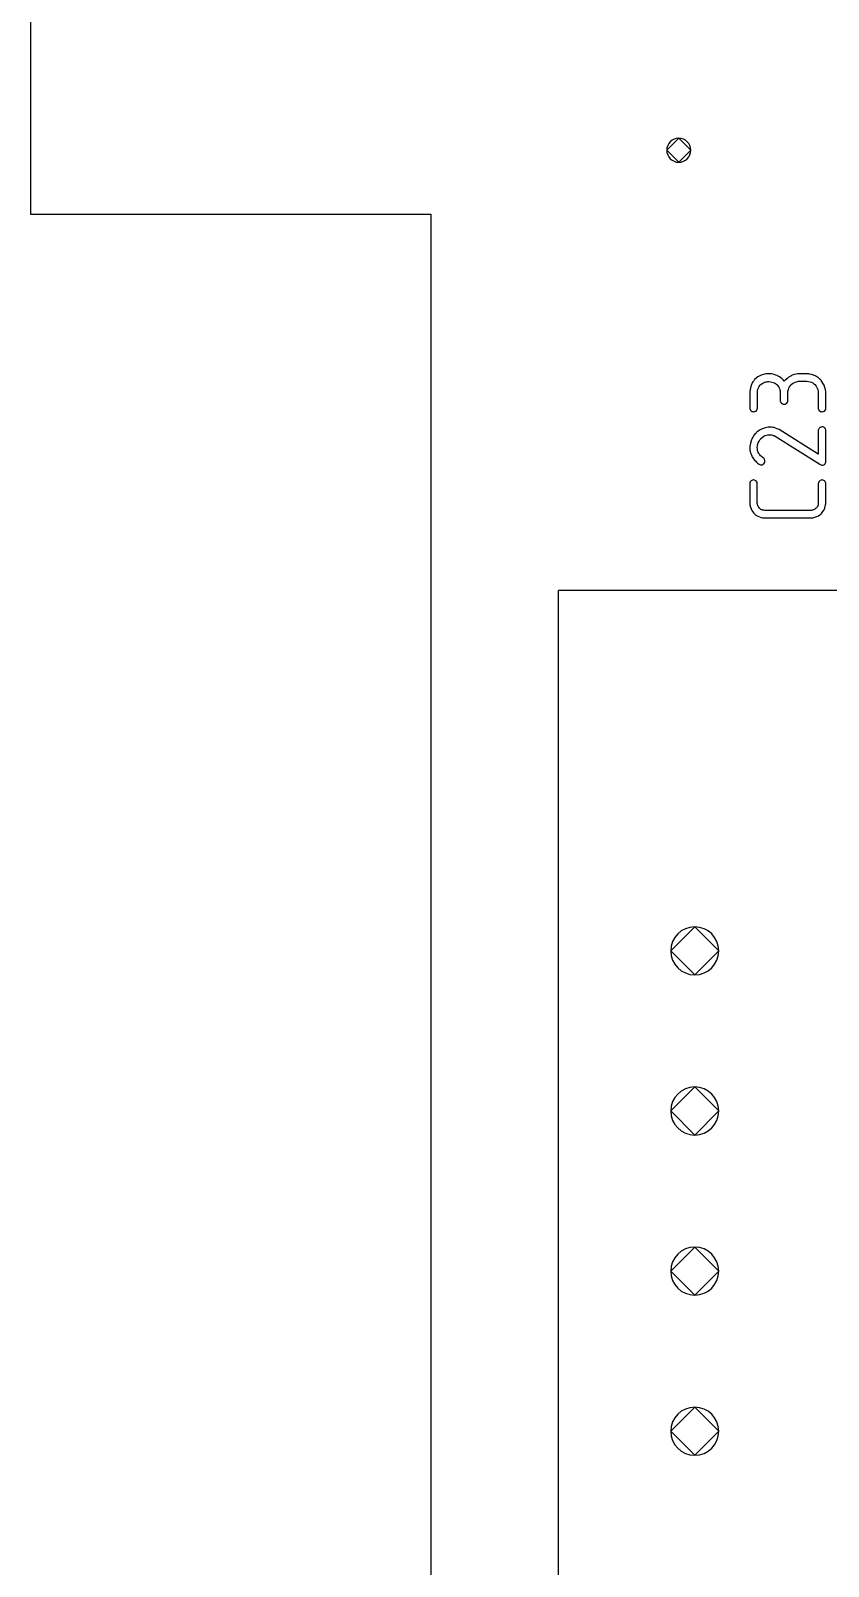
# Model space of a CAD drawing. Header units: inches. Extents: x 0 to 594, y -420 to 0.
# Drawn here: x 156.56 to 166.53, y -100.47 to -81.29 of the extents above; entities that cross this region are included whole.
import ezdxf

# ---------------------------------------------------------------- set-up
doc = ezdxf.new("R2010")
doc.units = ezdxf.units.IN
doc.header["$MEASUREMENT"] = 0

msp = doc.modelspace()

# ---------------------------------------------------------------- linework, layer by layer
at = {"color": 18, "true_color": 0x000000}
for p, q in [((156.562, -26.083), (156.562, -83.583)), ((164.662, -82.633), (164.512, -82.783)), ((164.812, -82.783), (164.662, -82.633)), ((164.512, -82.783), (164.662, -82.933)), ((164.662, -82.933), (164.812, -82.783)), ((156.562, -83.583), (161.562, -83.583)), ((161.562, -83.583), (161.562, -113.583)), ((165.569, -85.72), (165.559, -85.749)), ((165.581, -85.69), (165.569, -85.72)), ((165.59, -85.676), (165.581, -85.69)), ((165.6, -85.662), (165.59, -85.676)), ((165.611, -85.648), (165.6, -85.662)), ((165.624, -85.635), (165.611, -85.648)), ((165.625, -85.634), (165.624, -85.635)), ((165.626, -85.632), (165.625, -85.634)), ((165.631, -85.629), (165.626, -85.632)), ((165.636, -85.625), (165.631, -85.629)), ((165.65, -85.615), (165.636, -85.625)), ((165.669, -85.604), (165.65, -85.615)), ((165.666, -85.734), (165.674, -85.722)), ((165.693, -85.594), (165.669, -85.604)), ((165.674, -85.722), (165.681, -85.714)), ((165.681, -85.714), (165.687, -85.708)), ((165.687, -85.708), (165.688, -85.707)), ((165.688, -85.707), (165.704, -85.696)), ((165.721, -85.584), (165.693, -85.594)), ((165.704, -85.696), (165.721, -85.687)), ((165.752, -85.577), (165.721, -85.584)), ((165.721, -85.687), (165.736, -85.681)), ((165.736, -85.681), (165.752, -85.677)), ((165.769, -85.574), (165.752, -85.577)), ((165.752, -85.677), (165.766, -85.674)), ((165.766, -85.674), (165.776, -85.673)), ((165.787, -85.574), (165.769, -85.574)), ((165.776, -85.673), (165.783, -85.673)), ((165.783, -85.673), (165.786, -85.673)), ((165.786, -85.673), (165.807, -85.674)), ((165.79, -85.574), (165.787, -85.574)), ((165.797, -85.574), (165.79, -85.574)), ((165.808, -85.576), (165.797, -85.574)), ((165.807, -85.674), (165.827, -85.679)), ((165.822, -85.577), (165.808, -85.576)), ((165.839, -85.581), (165.822, -85.577)), ((165.827, -85.679), (165.844, -85.684)), ((165.856, -85.586), (165.839, -85.581)), ((165.844, -85.684), (165.858, -85.69)), ((165.876, -85.591), (165.856, -85.586)), ((165.858, -85.69), (165.87, -85.697)), ((165.87, -85.697), (165.879, -85.703)), ((165.894, -85.598), (165.876, -85.591)), ((165.879, -85.703), (165.884, -85.707)), ((165.884, -85.707), (165.886, -85.708)), ((165.886, -85.708), (165.901, -85.724)), ((165.896, -85.6), (165.894, -85.598)), ((165.903, -85.603), (165.896, -85.6)), ((165.901, -85.724), (165.911, -85.742)), ((165.911, -85.608), (165.903, -85.603)), ((165.922, -85.615), (165.911, -85.608)), ((165.937, -85.625), (165.922, -85.615)), ((165.951, -85.636), (165.937, -85.625)), ((165.966, -85.65), (165.951, -85.636)), ((165.98, -85.667), (165.966, -85.65)), ((165.982, -85.666), (165.98, -85.667)), ((165.986, -85.66), (165.982, -85.666)), ((165.993, -85.653), (165.986, -85.66)), ((166.003, -85.645), (165.993, -85.653)), ((166.014, -85.634), (166.003, -85.645)), ((166.028, -85.624), (166.014, -85.634)), ((166.044, -85.612), (166.028, -85.624)), ((166.062, -85.603), (166.044, -85.612)), ((166.047, -85.739), (166.054, -85.727)), ((166.054, -85.727), (166.061, -85.718)), ((166.061, -85.718), (166.066, -85.713)), ((166.065, -85.601), (166.062, -85.603)), ((166.07, -85.598), (166.065, -85.601)), ((166.066, -85.713), (166.068, -85.711)), ((166.068, -85.711), (166.085, -85.697)), ((166.08, -85.594), (166.07, -85.598)), ((166.094, -85.588), (166.08, -85.594)), ((166.085, -85.697), (166.101, -85.687)), ((166.11, -85.584), (166.094, -85.588)), ((166.101, -85.687), (166.118, -85.679)), ((166.128, -85.58), (166.11, -85.584)), ((166.118, -85.679), (166.134, -85.674)), ((166.148, -85.576), (166.128, -85.58)), ((166.134, -85.674), (166.148, -85.672)), ((166.169, -85.574), (166.148, -85.576)), ((166.148, -85.672), (166.159, -85.669)), ((166.159, -85.669), (166.166, -85.669)), ((166.166, -85.669), (166.169, -85.669)), ((166.264, -85.574), (166.169, -85.574)), ((166.169, -85.669), (166.264, -85.669)), ((166.265, -85.574), (166.264, -85.574)), ((166.264, -85.669), (166.285, -85.67)), ((166.268, -85.574), (166.265, -85.574)), ((166.273, -85.574), (166.268, -85.574)), ((166.281, -85.576), (166.273, -85.574)), ((166.288, -85.576), (166.281, -85.576)), ((166.285, -85.67), (166.304, -85.676)), ((166.297, -85.579), (166.288, -85.576)), ((166.321, -85.583), (166.297, -85.579)), ((166.304, -85.676), (166.321, -85.681)), ((166.347, -85.591), (166.321, -85.583)), ((166.321, -85.681), (166.337, -85.69)), ((166.337, -85.69), (166.348, -85.697)), ((166.375, -85.604), (166.347, -85.591)), ((166.348, -85.697), (166.358, -85.704)), ((166.358, -85.704), (166.364, -85.71)), ((166.364, -85.71), (166.365, -85.711)), ((166.365, -85.711), (166.379, -85.728)), ((166.389, -85.612), (166.375, -85.604)), ((166.379, -85.728), (166.389, -85.745)), ((166.403, -85.621), (166.389, -85.612)), ((166.417, -85.632), (166.403, -85.621)), ((166.431, -85.645), (166.417, -85.632)), ((166.433, -85.646), (166.431, -85.645)), ((166.434, -85.648), (166.433, -85.646)), ((166.437, -85.652), (166.434, -85.648)), ((166.443, -85.658), (166.437, -85.652)), ((166.452, -85.672), (166.443, -85.658)), ((166.465, -85.693), (166.452, -85.672)), ((166.478, -85.717), (166.465, -85.693)), ((166.489, -85.745), (166.478, -85.717)), ((165.552, -85.794), (165.55, -85.801)), ((165.55, -85.801), (165.55, -86.011)), ((165.55, -85.801), (165.55, -85.801)), ((165.553, -85.784), (165.552, -85.794)), ((165.555, -85.773), (165.553, -85.784)), ((165.559, -85.749), (165.555, -85.773)), ((165.645, -85.813), (165.646, -85.789)), ((165.645, -86.006), (165.645, -85.813)), ((165.646, -85.789), (165.652, -85.767)), ((165.652, -85.767), (165.659, -85.749)), ((165.659, -85.749), (165.666, -85.734)), ((165.911, -85.742), (165.92, -85.759)), ((165.92, -85.759), (165.925, -85.776)), ((165.925, -85.776), (165.928, -85.79)), ((165.928, -85.79), (165.929, -85.801)), ((165.929, -85.801), (165.931, -85.81)), ((165.931, -85.81), (165.931, -85.916)), ((165.931, -85.916), (165.934, -85.923)), ((165.934, -85.923), (165.939, -85.934)), ((166.02, -85.931), (166.024, -85.92)), ((166.024, -85.92), (166.025, -85.911)), ((166.025, -85.813), (166.027, -85.791)), ((166.025, -85.911), (166.025, -85.813)), ((166.027, -85.791), (166.032, -85.772)), ((166.032, -85.772), (166.038, -85.753)), ((166.038, -85.753), (166.047, -85.739)), ((166.389, -85.745), (166.396, -85.762)), ((166.396, -85.762), (166.4, -85.777)), ((166.4, -85.777), (166.403, -85.791)), ((166.403, -85.791), (166.406, -85.803)), ((166.406, -85.803), (166.406, -86.011)), ((166.498, -85.777), (166.489, -85.745)), ((166.499, -85.794), (166.498, -85.777)), ((166.5, -85.813), (166.499, -85.794)), ((166.5, -86.006), (166.5, -85.813)), ((165.55, -86.011), (165.553, -86.018)), ((165.553, -86.018), (165.557, -86.028)), ((165.557, -86.028), (165.563, -86.035)), ((165.563, -86.035), (165.564, -86.038)), ((165.564, -86.038), (165.566, -86.038)), ((165.566, -86.038), (165.577, -86.045)), ((165.577, -86.045), (165.588, -86.048)), ((165.588, -86.048), (165.595, -86.049)), ((165.595, -86.049), (165.597, -86.049)), ((165.597, -86.049), (165.598, -86.049)), ((165.598, -86.049), (165.612, -86.048)), ((165.612, -86.048), (165.622, -86.044)), ((165.622, -86.044), (165.629, -86.04)), ((165.629, -86.04), (165.632, -86.038)), ((165.632, -86.038), (165.639, -86.027)), ((165.639, -86.027), (165.643, -86.016)), ((165.643, -86.016), (165.645, -86.006)), ((165.939, -85.934), (165.945, -85.941)), ((165.945, -85.941), (165.946, -85.944)), ((165.946, -85.944), (165.948, -85.944)), ((165.948, -85.944), (165.959, -85.951)), ((165.959, -85.951), (165.969, -85.954)), ((165.969, -85.954), (165.976, -85.955)), ((165.976, -85.955), (165.977, -85.955)), ((165.977, -85.955), (165.979, -85.955)), ((165.979, -85.955), (165.992, -85.954)), ((165.992, -85.954), (166.003, -85.948)), ((166.003, -85.948), (166.01, -85.944)), ((166.01, -85.944), (166.011, -85.942)), ((166.011, -85.942), (166.013, -85.942)), ((166.013, -85.942), (166.02, -85.931)), ((166.406, -86.011), (166.409, -86.018)), ((166.409, -86.018), (166.414, -86.03)), ((166.414, -86.03), (166.42, -86.035)), ((166.42, -86.035), (166.421, -86.038)), ((166.421, -86.038), (166.423, -86.038)), ((166.423, -86.038), (166.434, -86.045)), ((166.434, -86.045), (166.444, -86.048)), ((166.444, -86.048), (166.451, -86.049)), ((166.451, -86.049), (166.452, -86.049)), ((166.452, -86.049), (166.454, -86.049)), ((166.454, -86.049), (166.467, -86.048)), ((166.467, -86.048), (166.478, -86.044)), ((166.478, -86.044), (166.485, -86.04)), ((166.485, -86.04), (166.486, -86.038)), ((166.486, -86.038), (166.488, -86.038)), ((166.488, -86.038), (166.495, -86.027)), ((166.495, -86.027), (166.499, -86.016)), ((166.499, -86.016), (166.5, -86.006)), ((165.636, -86.306), (165.631, -86.312)), ((165.643, -86.3), (165.636, -86.306)), ((165.652, -86.295), (165.643, -86.3)), ((165.673, -86.279), (165.652, -86.295)), ((165.698, -86.265), (165.673, -86.279)), ((165.729, -86.254), (165.698, -86.265)), ((165.763, -86.244), (165.729, -86.254)), ((165.781, -86.243), (165.763, -86.244)), ((165.8, -86.241), (165.781, -86.243)), ((165.803, -86.241), (165.8, -86.241)), ((165.81, -86.241), (165.803, -86.241)), ((165.821, -86.243), (165.81, -86.241)), ((165.836, -86.245), (165.821, -86.243)), ((165.853, -86.248), (165.836, -86.245)), ((165.873, -86.254), (165.853, -86.248)), ((165.894, -86.262), (165.873, -86.254)), ((165.917, -86.272), (165.894, -86.262)), ((166.406, -86.579), (165.917, -86.272)), ((166.407, -86.272), (166.406, -86.281)), ((166.406, -86.281), (166.406, -86.579)), ((166.413, -86.261), (166.407, -86.272)), ((166.416, -86.257), (166.413, -86.261)), ((166.421, -86.251), (166.416, -86.257)), ((166.424, -86.248), (166.421, -86.251)), ((166.431, -86.244), (166.424, -86.248)), ((166.441, -86.24), (166.431, -86.244)), ((166.454, -86.237), (166.441, -86.24)), ((166.457, -86.237), (166.454, -86.237)), ((166.464, -86.238), (166.457, -86.237)), ((166.474, -86.243), (166.464, -86.238)), ((166.485, -86.25), (166.474, -86.243)), ((166.488, -86.251), (166.485, -86.25)), ((166.492, -86.258), (166.488, -86.251)), ((166.498, -86.268), (166.492, -86.258)), ((166.499, -86.275), (166.498, -86.268)), ((166.5, -86.283), (166.499, -86.275)), ((166.5, -86.673), (166.5, -86.283)), ((165.55, -86.489), (165.549, -86.496)), ((165.549, -86.496), (165.549, -86.508)), ((165.549, -86.496), (165.549, -86.496)), ((165.552, -86.479), (165.55, -86.489)), ((165.553, -86.468), (165.552, -86.479)), ((165.559, -86.443), (165.553, -86.468)), ((165.567, -86.413), (165.559, -86.443)), ((165.58, -86.381), (165.567, -86.413)), ((165.588, -86.365), (165.58, -86.381)), ((165.598, -86.35), (165.588, -86.365)), ((165.611, -86.334), (165.598, -86.35)), ((165.624, -86.319), (165.611, -86.334)), ((165.625, -86.317), (165.624, -86.319)), ((165.626, -86.316), (165.625, -86.317)), ((165.631, -86.312), (165.626, -86.316)), ((165.643, -86.501), (165.645, -86.475)), ((165.643, -86.506), (165.643, -86.501)), ((165.645, -86.475), (165.648, -86.464)), ((165.648, -86.464), (165.649, -86.455)), ((165.649, -86.455), (165.652, -86.447)), ((165.652, -86.447), (165.655, -86.441)), ((165.655, -86.441), (165.656, -86.437)), ((165.656, -86.436), (165.667, -86.415)), ((165.656, -86.437), (165.656, -86.436)), ((165.667, -86.415), (165.677, -86.399)), ((165.677, -86.399), (165.683, -86.392)), ((165.683, -86.392), (165.686, -86.388)), ((165.686, -86.388), (165.688, -86.385)), ((165.688, -86.385), (165.69, -86.384)), ((165.69, -86.384), (165.707, -86.368)), ((165.707, -86.368), (165.725, -86.355)), ((165.725, -86.355), (165.743, -86.347)), ((165.743, -86.347), (165.759, -86.341)), ((165.759, -86.341), (165.774, -86.338)), ((165.774, -86.338), (165.786, -86.336)), ((165.786, -86.336), (165.793, -86.336)), ((165.793, -86.336), (165.794, -86.336)), ((165.794, -86.336), (165.796, -86.336)), ((165.796, -86.336), (165.808, -86.337)), ((165.808, -86.337), (165.821, -86.338)), ((165.821, -86.338), (165.834, -86.341)), ((165.834, -86.341), (165.844, -86.344)), ((165.844, -86.344), (165.853, -86.348)), ((165.853, -86.348), (165.86, -86.351)), ((165.86, -86.351), (165.866, -86.353)), ((165.866, -86.353), (165.867, -86.354)), ((165.867, -86.354), (166.427, -86.705)), ((165.549, -86.508), (165.55, -86.526)), ((165.55, -86.526), (165.553, -86.544)), ((165.553, -86.544), (165.556, -86.551)), ((165.556, -86.551), (165.557, -86.557)), ((165.557, -86.557), (165.559, -86.56)), ((165.559, -86.56), (165.559, -86.561)), ((165.559, -86.561), (165.566, -86.581)), ((165.566, -86.581), (165.574, -86.599)), ((165.574, -86.599), (165.577, -86.606)), ((165.577, -86.606), (165.58, -86.612)), ((165.58, -86.612), (165.581, -86.615)), ((165.581, -86.615), (165.583, -86.616)), ((165.583, -86.616), (165.595, -86.636)), ((165.595, -86.636), (165.609, -86.654)), ((165.609, -86.654), (165.624, -86.668)), ((165.624, -86.668), (165.636, -86.681)), ((165.636, -86.681), (165.648, -86.692)), ((165.645, -86.513), (165.643, -86.506)), ((165.646, -86.522), (165.645, -86.513)), ((165.648, -86.533), (165.646, -86.522)), ((165.652, -86.544), (165.648, -86.533)), ((165.648, -86.692), (165.657, -86.699)), ((165.656, -86.557), (165.652, -86.544)), ((165.663, -86.57), (165.656, -86.557)), ((165.664, -86.571), (165.663, -86.57)), ((165.667, -86.575), (165.664, -86.571)), ((165.672, -86.581), (165.667, -86.575)), ((165.677, -86.589), (165.672, -86.581)), ((165.686, -86.598), (165.677, -86.589)), ((165.695, -86.608), (165.686, -86.598)), ((165.718, -86.625), (165.695, -86.608)), ((165.719, -86.626), (165.718, -86.625)), ((165.724, -86.629), (165.719, -86.626)), ((165.729, -86.634), (165.724, -86.629)), ((165.727, -86.698), (165.734, -86.687)), ((165.735, -86.643), (165.729, -86.634)), ((165.734, -86.687), (165.738, -86.675)), ((165.739, -86.664), (165.735, -86.643)), ((165.738, -86.675), (165.739, -86.667)), ((165.739, -86.667), (165.739, -86.664)), ((166.491, -86.699), (166.496, -86.689)), ((166.496, -86.689), (166.499, -86.681)), ((166.499, -86.681), (166.5, -86.673)), ((165.657, -86.699), (165.663, -86.704)), ((165.663, -86.704), (165.666, -86.705)), ((165.666, -86.705), (165.677, -86.709)), ((165.677, -86.709), (165.686, -86.712)), ((165.686, -86.712), (165.691, -86.713)), ((165.691, -86.713), (165.693, -86.713)), ((165.693, -86.713), (165.7, -86.712)), ((165.7, -86.712), (165.707, -86.711)), ((165.707, -86.711), (165.717, -86.705)), ((165.717, -86.705), (165.724, -86.701)), ((165.724, -86.701), (165.727, -86.698)), ((166.427, -86.705), (166.441, -86.712)), ((166.441, -86.712), (166.452, -86.715)), ((166.452, -86.715), (166.46, -86.716)), ((166.46, -86.716), (166.462, -86.716)), ((166.462, -86.716), (166.475, -86.713)), ((166.475, -86.713), (166.485, -86.708)), ((166.485, -86.708), (166.491, -86.699)), ((165.55, -86.936), (165.549, -86.945)), ((165.549, -86.945), (165.549, -87.186)), ((165.549, -86.945), (165.549, -86.945)), ((165.556, -86.925), (165.55, -86.936)), ((165.559, -86.921), (165.556, -86.925)), ((165.564, -86.915), (165.559, -86.921)), ((165.567, -86.912), (165.564, -86.915)), ((165.574, -86.908), (165.567, -86.912)), ((165.584, -86.904), (165.574, -86.908)), ((165.597, -86.901), (165.584, -86.904)), ((165.6, -86.901), (165.597, -86.901)), ((165.607, -86.902), (165.6, -86.901)), ((165.617, -86.907), (165.607, -86.902)), ((165.628, -86.914), (165.617, -86.907)), ((165.631, -86.915), (165.628, -86.914)), ((165.635, -86.922), (165.631, -86.915)), ((165.641, -86.933), (165.635, -86.922)), ((165.642, -86.94), (165.641, -86.933)), ((165.643, -86.949), (165.642, -86.94)), ((165.643, -87.194), (165.643, -86.949)), ((166.407, -86.936), (166.406, -86.945)), ((166.406, -86.945), (166.406, -87.187)), ((166.413, -86.926), (166.407, -86.936)), ((166.416, -86.921), (166.413, -86.926)), ((166.421, -86.915), (166.416, -86.921)), ((166.424, -86.912), (166.421, -86.915)), ((166.431, -86.908), (166.424, -86.912)), ((166.441, -86.904), (166.431, -86.908)), ((166.454, -86.901), (166.441, -86.904)), ((166.457, -86.901), (166.454, -86.901)), ((166.464, -86.902), (166.457, -86.901)), ((166.474, -86.907), (166.464, -86.902)), ((166.485, -86.914), (166.474, -86.907)), ((166.488, -86.915), (166.485, -86.914)), ((166.492, -86.922), (166.488, -86.915)), ((166.498, -86.932), (166.492, -86.922)), ((166.499, -86.939), (166.498, -86.932)), ((166.5, -86.947), (166.499, -86.939)), ((166.5, -87.193), (166.5, -86.947)), ((165.549, -87.186), (165.552, -87.214)), ((165.552, -87.214), (165.557, -87.241)), ((165.557, -87.241), (165.567, -87.263)), ((165.567, -87.263), (165.577, -87.283)), ((165.645, -87.201), (165.643, -87.194)), ((165.646, -87.21), (165.645, -87.201)), ((165.65, -87.221), (165.646, -87.21)), ((165.655, -87.232), (165.65, -87.221)), ((165.662, -87.243), (165.655, -87.232)), ((165.672, -87.255), (165.662, -87.243)), ((165.674, -87.258), (165.672, -87.255)), ((165.68, -87.263), (165.674, -87.258)), ((165.69, -87.27), (165.68, -87.263)), ((166.368, -87.263), (166.357, -87.27)), ((166.379, -87.255), (166.368, -87.263)), ((166.381, -87.252), (166.379, -87.255)), ((166.386, -87.245), (166.381, -87.252)), ((166.393, -87.235), (166.386, -87.245)), ((166.4, -87.224), (166.393, -87.235)), ((166.402, -87.221), (166.4, -87.222)), ((166.4, -87.222), (166.4, -87.224)), ((166.403, -87.211), (166.402, -87.221)), ((166.405, -87.2), (166.403, -87.211)), ((166.406, -87.187), (166.405, -87.2)), ((166.478, -87.274), (166.486, -87.252)), ((166.486, -87.252), (166.493, -87.231)), ((166.493, -87.231), (166.498, -87.212)), ((166.498, -87.212), (166.499, -87.198)), ((166.499, -87.198), (166.5, -87.193)), ((165.577, -87.283), (165.587, -87.3)), ((165.587, -87.3), (165.597, -87.311)), ((165.597, -87.311), (165.602, -87.318)), ((165.602, -87.318), (165.605, -87.321)), ((165.605, -87.321), (165.626, -87.339)), ((165.626, -87.339), (165.649, -87.353)), ((165.649, -87.353), (165.672, -87.362)), ((165.672, -87.362), (165.693, -87.369)), ((165.703, -87.276), (165.69, -87.27)), ((165.693, -87.369), (165.711, -87.373)), ((165.704, -87.276), (165.703, -87.276)), ((165.705, -87.277), (165.704, -87.276)), ((165.714, -87.279), (165.705, -87.277)), ((165.711, -87.373), (165.727, -87.375)), ((165.725, -87.28), (165.714, -87.279)), ((165.739, -87.282), (165.725, -87.28)), ((165.727, -87.375), (165.732, -87.376)), ((165.732, -87.376), (165.735, -87.376)), ((165.735, -87.376), (165.738, -87.376)), ((165.738, -87.376), (165.739, -87.376)), ((166.312, -87.282), (165.739, -87.282)), ((165.739, -87.376), (166.31, -87.376)), ((166.31, -87.376), (166.338, -87.373)), ((166.313, -87.282), (166.312, -87.282)), ((166.319, -87.282), (166.313, -87.282)), ((166.326, -87.28), (166.319, -87.282)), ((166.334, -87.279), (166.326, -87.28)), ((166.345, -87.274), (166.334, -87.279)), ((166.338, -87.373), (166.365, -87.368)), ((166.357, -87.27), (166.345, -87.274)), ((166.365, -87.368), (166.388, -87.358)), ((166.388, -87.358), (166.407, -87.348)), ((166.407, -87.348), (166.424, -87.338)), ((166.424, -87.338), (166.436, -87.328)), ((166.436, -87.328), (166.443, -87.322)), ((166.443, -87.322), (166.445, -87.32)), ((166.445, -87.32), (166.464, -87.297)), ((166.464, -87.297), (166.478, -87.274)), ((163.158, -111.331), (163.158, -88.283)), ((168.556, -88.283), (163.158, -88.283)), ((164.862, -92.483), (164.562, -92.783)), ((165.162, -92.783), (164.862, -92.483)), ((164.562, -92.783), (164.862, -93.083)), ((164.862, -93.083), (165.162, -92.783)), ((164.862, -94.483), (164.562, -94.783)), ((165.162, -94.783), (164.862, -94.483)), ((164.562, -94.783), (164.862, -95.083)), ((164.862, -95.083), (165.162, -94.783)), ((164.862, -96.483), (164.562, -96.783)), ((165.162, -96.783), (164.862, -96.483)), ((164.562, -96.783), (164.862, -97.083)), ((164.862, -97.083), (165.162, -96.783)), ((164.862, -98.483), (164.562, -98.783)), ((165.162, -98.783), (164.862, -98.483)), ((164.562, -98.783), (164.862, -99.083)), ((164.862, -99.083), (165.162, -98.783))]:
    msp.add_line(p, q, dxfattribs=at)
at = {"color": 7, "true_color": 0xffffff}
for p, q in [((156.562, -26.083), (156.562, -83.583)), ((156.562, -83.583), (161.562, -83.583)), ((161.562, -83.583), (161.562, -113.583))]:
    msp.add_line(p, q, dxfattribs=at)
at = {"color": 18, "true_color": 0x000000}
for centre, radius, start, end in [((164.662, -82.783), 0.15, 90, 180), ((164.662, -82.783), 0.15, 0, 90), ((164.662, -82.783), 0.15, 180, 270), ((164.662, -82.783), 0.15, 270, 0), ((164.862, -92.783), 0.3, 90, 180), ((164.862, -92.783), 0.3, 0, 90), ((164.862, -92.783), 0.3, 180, 270), ((164.862, -92.783), 0.3, 270, 0), ((164.862, -94.783), 0.3, 90, 180), ((164.862, -94.783), 0.3, 0, 90), ((164.862, -94.783), 0.3, 180, 270), ((164.862, -94.783), 0.3, 270, 0), ((164.862, -96.783), 0.3, 90, 180), ((164.862, -96.783), 0.3, 0, 90), ((164.862, -96.783), 0.3, 180, 270), ((164.862, -96.783), 0.3, 270, 0), ((164.862, -98.783), 0.3, 90, 180), ((164.862, -98.783), 0.3, 0, 90), ((164.862, -98.783), 0.3, 180, 270), ((164.862, -98.783), 0.3, 270, 0)]:
    msp.add_arc(centre, radius, start, end, dxfattribs=at)

doc.saveas('drawing.dxf')
